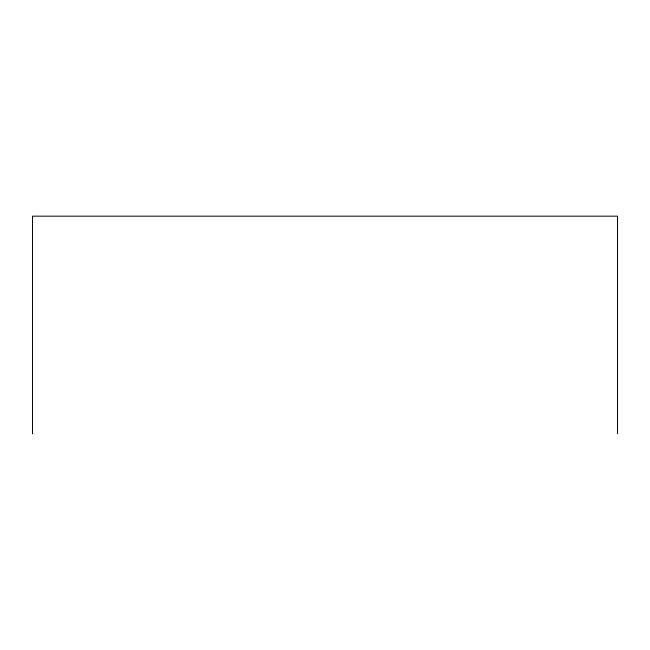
<?xml version="1.0" encoding="UTF-8"?>
<svg xmlns="http://www.w3.org/2000/svg" width="650" height="650" viewBox="0 0 650 650"><rect width="100%" height="100%" fill="white"/><g stroke="black" fill="none" stroke-linecap="round" stroke-linejoin="round"><path stroke-width="0.97" d="M617.5 433.834L617.5 216.166L32.5 216.166L32.5 433.834"/></g></svg>
